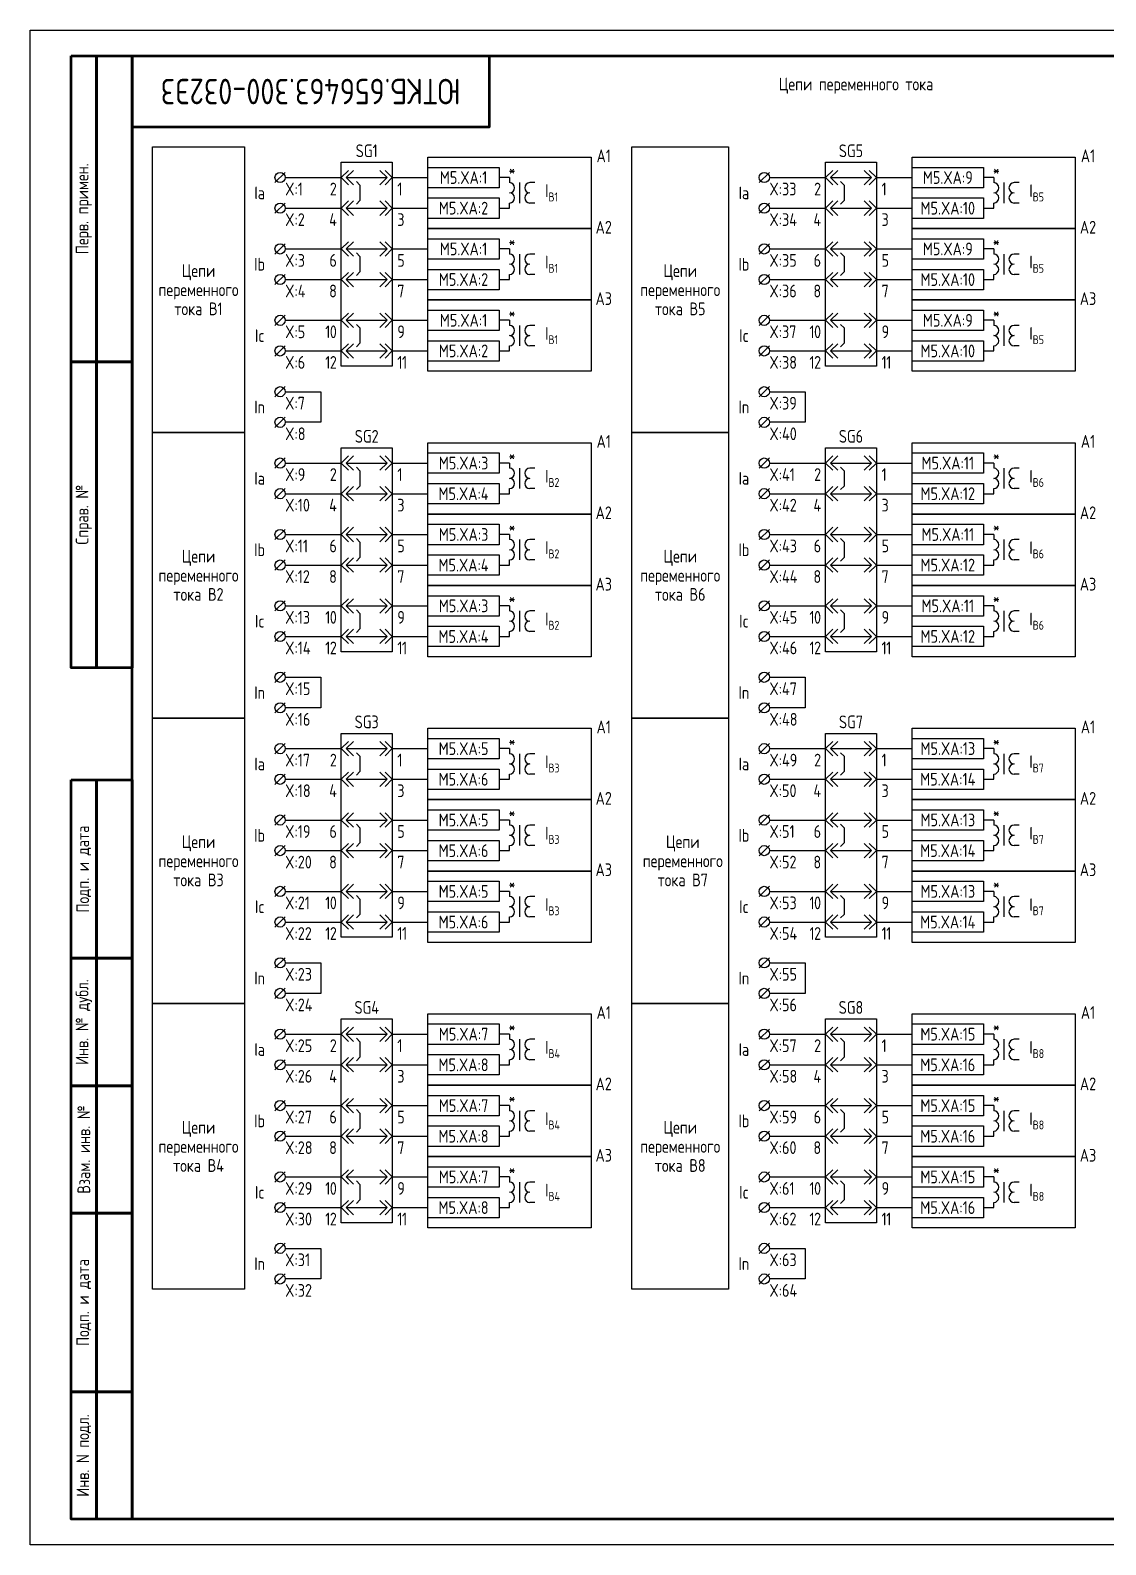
# Model space of a CAD drawing. Header units: millimetres. Extents: x -840 to 2694, y 0 to 584.
# Drawn here: x 0 to 211, y -0.1 to 296.9 of the extents above; entities that cross this region are included whole.
import ezdxf

# ---------------------------------------------------------------- set-up
doc = ezdxf.new("R2010")
doc.units = ezdxf.units.MM
doc.styles.add('Gost_type_A', font='GOST_0.TTF')

# ---------------------------------------------------------------- blocks, each defined once
blk = doc.blocks.new('Штамп угловой верхний')
at = {"lineweight": 50}
blk.add_lwpolyline([(0, 0), (70, 0), (70, -14), (0, -14)], close=True, dxfattribs=at)
blk = doc.blocks.new('Формат_А3')
blk.add_lwpolyline([(-420, 297), (0, 297), (0, 0), (-420, 0)], close=True)
at = {"lineweight": 50}
blk.add_lwpolyline([(-400, 292), (-5, 292), (-5, 5), (-400, 5)], close=True, dxfattribs=at)
blk = doc.blocks.new('Штамп левый верхний')
at = {"lineweight": 50}
for points in [[(-12, 0), (-7, 0), (-7, -60), (-12, -60)], [(-7, 0), (0, 0), (0, -60), (-7, -60)], [(-12, -60), (-7, -60), (-7, -120), (-12, -120)], [(-7, -60), (0, -60), (0, -120), (-7, -120)]]:
    blk.add_lwpolyline(points, close=True, dxfattribs=at)
at = {"char_height": 2.5, "width": 60, "attachment_point": 5, "rotation": 90, "style": 'Gost_type_A'}
for s, insert in [('Перв. примен.', (-9.5, -30)), ('Справ. №', (-9.5, -90))]:
    blk.add_mtext(s, dxfattribs=dict(at, insert=insert))
blk = doc.blocks.new('Штамп левый нижний')
at = {"lineweight": 50}
for points in [[(-12, 145), (-7, 145), (-7, 110), (-12, 110)], [(-7, 145), (0, 145), (0, 110), (-7, 110)], [(-12, 110), (-7, 110), (-7, 85), (-12, 85)], [(-7, 110), (0, 110), (0, 85), (-7, 85)], [(-12, 85), (-7, 85), (-7, 60), (-12, 60)], [(-7, 85), (0, 85), (0, 60), (-7, 60)], [(-12, 60), (-7, 60), (-7, 25), (-12, 25)], [(-7, 60), (0, 60), (0, 25), (-7, 25)], [(-12, 25), (-7, 25), (-7, 0), (-12, 0)], [(-7, 25), (0, 25), (0, 0), (-7, 0)]]:
    blk.add_lwpolyline(points, close=True, dxfattribs=at)
at = {"char_height": 2.5, "attachment_point": 5, "rotation": 90, "style": 'Gost_type_A'}
for s, insert, width in [('Подп. и дата', (-9.5, 127.5), 35), ('Инв. № дубл.', (-9.5, 97.5), 25), ('Взам. инв. №', (-9.5, 72.5), 25), ('Подп. и дата', (-9.5, 42.5), 35), ('Инв. N подл.', (-9.5, 12.5), 25)]:
    blk.add_mtext(s, dxfattribs=dict(at, insert=insert, width=width))
blk = doc.blocks.new('БИ_разъем')
for p, q in [((0, 0), (1.41, 1.41)), ((0, 0), (1.41, 1.41)), ((0, 0), (1.41, -1.41)), ((0, 0), (1.41, -1.41)), ((1, 0), (2.41, 1.41)), ((1, 0), (2.41, -1.41)), ((1, 0), (9, 0)), ((9, 0), (7.59, 1.41)), ((9, 0), (7.59, -1.41)), ((10, 0), (8.59, 1.41)), ((10, 0), (8.59, 1.41)), ((10, 0), (8.59, -1.41)), ((10, 0), (8.59, -1.41))]:
    blk.add_line(p, q)
blk = doc.blocks.new('БИ_перемычка')
for p, q in [((2.97, -0.79), (3.67, -1.5)), ((3.67, -1.5), (3.67, -4.5)), ((2.97, -5.21), (3.67, -4.5))]:
    blk.add_line(p, q)

msp = doc.modelspace()

# ---------------------------------------------------------------- linework, layer by layer
for p, q in [((50, 269), (48, 267)), ((50, 268), (61, 268)), ((71, 268), (78, 268)), ((94, 268), (92, 268)), ((145, 269), (143, 267)), ((145, 268), (156, 268)), ((166, 268), (173, 268)), ((189, 268), (187, 268)), ((50, 263), (48, 261)), ((50.01, 262), (60.83, 262)), ((71.17, 262), (78, 262)), ((92, 262), (94, 262)), ((145, 263), (143, 261)), ((145, 262), (155.83, 262)), ((166.17, 262), (173, 262)), ((187, 262), (189, 262)), ((50, 255), (48, 253)), ((50.01, 254), (60.83, 254)), ((71.17, 254), (78, 254)), ((94, 254), (92, 254)), ((145, 255), (143, 253)), ((145, 254), (155.83, 254)), ((166.17, 254), (173, 254)), ((189, 254), (187, 254)), ((50, 249), (48, 247)), ((50.01, 248), (60.83, 248)), ((71.17, 248), (78, 248)), ((92, 248), (94, 248)), ((145, 249), (143, 247)), ((145, 248), (155.83, 248)), ((166.17, 248), (173, 248)), ((187, 248), (189, 248)), ((50, 241), (48, 239)), ((145, 241), (143, 239)), ((50.01, 240), (60.83, 240)), ((71.17, 240), (78, 240)), ((94, 240), (92, 240)), ((145, 240), (155.83, 240)), ((166.17, 240), (173, 240)), ((189, 240), (187, 240)), ((50, 235), (48, 233)), ((145, 235), (143, 233)), ((50.01, 234), (60.83, 234)), ((71.17, 234), (78, 234)), ((92, 234), (94, 234)), ((145, 234), (155.83, 234)), ((166.17, 234), (173, 234)), ((187, 234), (189, 234)), ((50, 227), (48, 225)), ((50.01, 226), (57, 226)), ((57, 226), (57, 220)), ((145, 227), (143, 225)), ((145, 226), (152, 226)), ((152, 226), (152, 220)), ((50, 221), (48, 219)), ((57, 220), (50.01, 220)), ((145, 221), (143, 219)), ((152, 220), (145, 220)), ((50, 213), (48, 211)), ((50, 212), (61, 212)), ((71, 212), (78, 212)), ((94, 212), (92, 212)), ((145, 213), (143, 211)), ((145, 212), (156, 212)), ((166, 212), (173, 212)), ((189, 212), (187, 212)), ((50, 207), (48, 205)), ((50.01, 206), (60.83, 206)), ((71.17, 206), (78, 206)), ((92, 206), (94, 206)), ((145, 207), (143, 205)), ((145, 206), (155.83, 206)), ((166.17, 206), (173, 206)), ((187, 206), (189, 206)), ((50, 199), (48, 197)), ((145, 199), (143, 197)), ((50.01, 198), (60.83, 198)), ((71.17, 198), (78, 198)), ((94, 198), (92, 198)), ((145, 198), (155.83, 198)), ((166.17, 198), (173, 198)), ((189, 198), (187, 198)), ((50, 193), (48, 191)), ((50.01, 192), (60.83, 192)), ((71.17, 192), (78, 192)), ((92, 192), (94, 192)), ((145, 193), (143, 191)), ((145, 192), (155.83, 192)), ((166.17, 192), (173, 192)), ((187, 192), (189, 192)), ((50, 185), (48, 183)), ((145, 185), (143, 183)), ((50.01, 184), (60.83, 184)), ((71.17, 184), (78, 184)), ((94, 184), (92, 184)), ((145, 184), (155.83, 184)), ((166.17, 184), (173, 184)), ((189, 184), (187, 184)), ((50, 179), (48, 177)), ((145, 179), (143, 177)), ((50.01, 178), (60.83, 178)), ((71.17, 178), (78, 178)), ((92, 178), (94, 178)), ((145, 178), (155.83, 178)), ((166.17, 178), (173, 178)), ((187, 178), (189, 178)), ((50, 171), (48, 169)), ((50.01, 170), (57, 170)), ((57, 170), (57, 164)), ((145, 171), (143, 169)), ((145, 170), (152, 170)), ((152, 170), (152, 164)), ((50, 165), (48, 163)), ((57, 164), (50.01, 164)), ((145, 165), (143, 163)), ((152, 164), (145, 164)), ((50, 157), (48, 155)), ((50, 156), (61, 156)), ((71, 156), (78, 156)), ((94, 156), (92, 156)), ((145, 157), (143, 155)), ((145, 156), (156, 156)), ((166, 156), (173, 156)), ((189, 156), (187, 156)), ((50, 151), (48, 149)), ((50.01, 150), (60.83, 150)), ((71.17, 150), (78, 150)), ((92, 150), (94, 150)), ((145, 151), (143, 149)), ((145, 150), (155.83, 150)), ((166.17, 150), (173, 150)), ((187, 150), (189, 150)), ((50, 143), (48, 141)), ((145, 143), (143, 141)), ((50.01, 142), (60.83, 142)), ((71.17, 142), (78, 142)), ((94, 142), (92, 142)), ((145, 142), (155.83, 142)), ((166.17, 142), (173, 142)), ((189, 142), (187, 142)), ((50, 137), (48, 135)), ((145, 137), (143, 135)), ((50.01, 136), (60.83, 136)), ((71.17, 136), (78, 136)), ((92, 136), (94, 136)), ((145, 136), (155.83, 136)), ((166.17, 136), (173, 136)), ((187, 136), (189, 136)), ((50, 129), (48, 127)), ((50.01, 128), (60.83, 128)), ((71.17, 128), (78, 128)), ((94, 128), (92, 128)), ((145, 129), (143, 127)), ((145, 128), (155.83, 128)), ((166.17, 128), (173, 128)), ((189, 128), (187, 128)), ((50, 123), (48, 121)), ((50.01, 122), (60.83, 122)), ((71.17, 122), (78, 122)), ((92, 122), (94, 122)), ((145, 123), (143, 121)), ((145, 122), (155.83, 122)), ((166.17, 122), (173, 122)), ((187, 122), (189, 122)), ((50, 115), (48, 113)), ((50.01, 114), (57, 114)), ((57, 114), (57, 108)), ((145, 115), (143, 113)), ((145, 114), (152, 114)), ((152, 114), (152, 108)), ((50, 109), (48, 107)), ((57, 108), (50.01, 108)), ((145, 109), (143, 107)), ((152, 108), (145, 108)), ((50, 101), (48, 99)), ((145, 101), (143, 99)), ((50, 100), (61, 100)), ((71, 100), (78, 100)), ((94, 100), (92, 100)), ((145, 100), (156, 100)), ((166, 100), (173, 100)), ((189, 100), (187, 100)), ((50, 95), (48, 93)), ((50.01, 94), (60.83, 94)), ((71.17, 94), (78, 94)), ((92, 94), (94, 94)), ((145, 95), (143, 93)), ((145, 94), (155.83, 94)), ((166.17, 94), (173, 94)), ((187, 94), (189, 94)), ((50, 87), (48, 85)), ((145, 87), (143, 85)), ((50.01, 86), (60.83, 86)), ((71.17, 86), (78, 86)), ((94, 86), (92, 86)), ((145, 86), (155.83, 86)), ((166.17, 86), (173, 86)), ((189, 86), (187, 86)), ((50, 81), (48, 79)), ((145, 81), (143, 79)), ((50.01, 80), (60.83, 80)), ((71.17, 80), (78, 80)), ((92, 80), (94, 80)), ((145, 80), (155.83, 80)), ((166.17, 80), (173, 80)), ((187, 80), (189, 80)), ((50, 73), (48, 71)), ((50.01, 72), (60.83, 72)), ((71.17, 72), (78, 72)), ((94, 72), (92, 72)), ((145, 73), (143, 71)), ((145, 72), (155.83, 72)), ((166.17, 72), (173, 72)), ((189, 72), (187, 72)), ((50, 67), (48, 65)), ((50.01, 66), (60.83, 66)), ((71.17, 66), (78, 66)), ((92, 66), (94, 66)), ((145, 67), (143, 65)), ((145, 66), (155.83, 66)), ((166.17, 66), (173, 66)), ((187, 66), (189, 66)), ((50, 59), (48, 57)), ((50.01, 58), (57, 58)), ((57, 58), (57, 52)), ((145, 59), (143, 57)), ((145, 58), (152, 58)), ((152, 58), (152, 52)), ((50, 53), (48, 51)), ((57, 52), (50.01, 52)), ((145, 53), (143, 51)), ((152, 52), (145, 52))]:
    msp.add_line(p, q)
at = {"ltscale": 4}
for p, q in [((94, 268), (94, 267)), ((94, 267.5), (94, 267)), ((189, 268), (189, 267)), ((189, 267.5), (189, 267)), ((96, 267), (96, 263)), ((96, 267), (96, 263)), ((99, 267), (98, 267)), ((99, 267), (98, 267)), ((191, 267), (191, 263)), ((191, 267), (191, 263)), ((194, 267), (193, 267)), ((194, 267), (193, 267)), ((94, 262), (94, 263)), ((99, 263), (98, 263)), ((99, 263), (98, 263)), ((189, 262), (189, 263)), ((194, 263), (193, 263)), ((194, 263), (193, 263)), ((94, 254), (94, 253)), ((94, 253.5), (94, 253)), ((96, 253), (96, 249)), ((96, 253), (96, 249)), ((99, 253), (98, 253)), ((99, 253), (98, 253)), ((189, 254), (189, 253)), ((189, 253.5), (189, 253)), ((191, 253), (191, 249)), ((191, 253), (191, 249)), ((194, 253), (193, 253)), ((194, 253), (193, 253)), ((94, 248), (94, 249)), ((99, 249), (98, 249)), ((99, 249), (98, 249)), ((189, 248), (189, 249)), ((194, 249), (193, 249)), ((194, 249), (193, 249)), ((94, 240), (94, 239)), ((94, 239.5), (94, 239)), ((96, 239), (96, 235)), ((96, 239), (96, 235)), ((99, 239), (98, 239)), ((99, 239), (98, 239)), ((189, 240), (189, 239)), ((189, 239.5), (189, 239)), ((191, 239), (191, 235)), ((191, 239), (191, 235)), ((194, 239), (193, 239)), ((194, 239), (193, 239)), ((94, 234), (94, 235)), ((99, 235), (98, 235)), ((99, 235), (98, 235)), ((189, 234), (189, 235)), ((194, 235), (193, 235)), ((194, 235), (193, 235)), ((94, 212), (94, 211)), ((94, 211.5), (94, 211)), ((96, 211), (96, 207)), ((96, 211), (96, 207)), ((99, 211), (98, 211)), ((99, 211), (98, 211)), ((189, 212), (189, 211)), ((189, 211.5), (189, 211)), ((191, 211), (191, 207)), ((191, 211), (191, 207)), ((194, 211), (193, 211)), ((194, 211), (193, 211)), ((94, 206), (94, 207)), ((99, 207), (98, 207)), ((99, 207), (98, 207)), ((189, 206), (189, 207)), ((194, 207), (193, 207)), ((194, 207), (193, 207)), ((94, 198), (94, 197)), ((94, 197.5), (94, 197)), ((96, 197), (96, 193)), ((96, 197), (96, 193)), ((99, 197), (98, 197)), ((99, 197), (98, 197)), ((189, 198), (189, 197)), ((189, 197.5), (189, 197)), ((191, 197), (191, 193)), ((191, 197), (191, 193)), ((194, 197), (193, 197)), ((194, 197), (193, 197)), ((94, 192), (94, 193)), ((99, 193), (98, 193)), ((99, 193), (98, 193)), ((189, 192), (189, 193)), ((194, 193), (193, 193)), ((194, 193), (193, 193)), ((94, 184), (94, 183)), ((94, 183.5), (94, 183)), ((96, 183), (96, 179)), ((96, 183), (96, 179)), ((99, 183), (98, 183)), ((99, 183), (98, 183)), ((189, 184), (189, 183)), ((189, 183.5), (189, 183)), ((191, 183), (191, 179)), ((191, 183), (191, 179)), ((194, 183), (193, 183)), ((194, 183), (193, 183)), ((94, 178), (94, 179)), ((99, 179), (98, 179)), ((99, 179), (98, 179)), ((189, 178), (189, 179)), ((194, 179), (193, 179)), ((194, 179), (193, 179)), ((94, 156), (94, 155)), ((94, 155.5), (94, 155)), ((96, 155), (96, 151)), ((96, 155), (96, 151)), ((99, 155), (98, 155)), ((99, 155), (98, 155)), ((189, 156), (189, 155)), ((189, 155.5), (189, 155)), ((191, 155), (191, 151)), ((191, 155), (191, 151)), ((194, 155), (193, 155)), ((194, 155), (193, 155)), ((94, 150), (94, 151)), ((99, 151), (98, 151)), ((99, 151), (98, 151)), ((189, 150), (189, 151)), ((194, 151), (193, 151)), ((194, 151), (193, 151)), ((94, 142), (94, 141)), ((94, 141.5), (94, 141)), ((96, 141), (96, 137)), ((96, 141), (96, 137)), ((99, 141), (98, 141)), ((99, 141), (98, 141)), ((189, 142), (189, 141)), ((189, 141.5), (189, 141)), ((191, 141), (191, 137)), ((191, 141), (191, 137)), ((194, 141), (193, 141)), ((194, 141), (193, 141)), ((94, 136), (94, 137)), ((99, 137), (98, 137)), ((99, 137), (98, 137)), ((189, 136), (189, 137)), ((194, 137), (193, 137)), ((194, 137), (193, 137)), ((94, 128), (94, 127)), ((189, 128), (189, 127)), ((94, 127.5), (94, 127)), ((96, 127), (96, 123)), ((96, 127), (96, 123)), ((99, 127), (98, 127)), ((99, 127), (98, 127)), ((189, 127.5), (189, 127)), ((191, 127), (191, 123)), ((191, 127), (191, 123)), ((194, 127), (193, 127)), ((194, 127), (193, 127)), ((94, 122), (94, 123)), ((99, 123), (98, 123)), ((99, 123), (98, 123)), ((189, 122), (189, 123)), ((194, 123), (193, 123)), ((194, 123), (193, 123)), ((94, 100), (94, 99)), ((94, 99.5), (94, 99)), ((96, 99), (96, 95)), ((96, 99), (96, 95)), ((99, 99), (98, 99)), ((99, 99), (98, 99)), ((189, 100), (189, 99)), ((189, 99.5), (189, 99)), ((191, 99), (191, 95)), ((191, 99), (191, 95)), ((194, 99), (193, 99)), ((194, 99), (193, 99)), ((94, 94), (94, 95)), ((99, 95), (98, 95)), ((99, 95), (98, 95)), ((189, 94), (189, 95)), ((194, 95), (193, 95)), ((194, 95), (193, 95)), ((94, 86), (94, 85)), ((94, 85.5), (94, 85)), ((96, 85), (96, 81)), ((96, 85), (96, 81)), ((99, 85), (98, 85)), ((99, 85), (98, 85)), ((189, 86), (189, 85)), ((189, 85.5), (189, 85)), ((191, 85), (191, 81)), ((191, 85), (191, 81)), ((194, 85), (193, 85)), ((194, 85), (193, 85)), ((94, 80), (94, 81)), ((99, 81), (98, 81)), ((99, 81), (98, 81)), ((189, 80), (189, 81)), ((194, 81), (193, 81)), ((194, 81), (193, 81)), ((94, 72), (94, 71)), ((94, 71.5), (94, 71)), ((189, 72), (189, 71)), ((189, 71.5), (189, 71)), ((96, 71), (96, 67)), ((96, 71), (96, 67)), ((99, 71), (98, 71)), ((99, 71), (98, 71)), ((191, 71), (191, 67)), ((191, 71), (191, 67)), ((194, 71), (193, 71)), ((194, 71), (193, 71)), ((94, 66), (94, 67)), ((99, 67), (98, 67)), ((99, 67), (98, 67)), ((189, 66), (189, 67)), ((194, 67), (193, 67)), ((194, 67), (193, 67))]:
    msp.add_line(p, q, dxfattribs=at)
for points in [[(42, 218), (24, 218), (24, 274), (42, 274)], [(137, 218), (118, 218), (118, 274), (137, 274)], [(61, 271), (71, 271), (71, 231), (61, 231)], [(78, 272), (110, 272), (110, 258), (78, 258)], [(156, 271), (166, 271), (166, 231), (156, 231)], [(173, 272), (205, 272), (205, 258), (173, 258)], [(78, 270), (92, 270), (92, 266), (78, 266)], [(173, 270), (187, 270), (187, 266), (173, 266)], [(78, 264), (92, 264), (92, 260), (78, 260)], [(173, 264), (187, 264), (187, 260), (173, 260)], [(78, 258), (110, 258), (110, 244), (78, 244)], [(78, 256), (92, 256), (92, 252), (78, 252)], [(173, 258), (205, 258), (205, 244), (173, 244)], [(173, 256), (187, 256), (187, 252), (173, 252)], [(78, 250), (92, 250), (92, 246), (78, 246)], [(173, 250), (187, 250), (187, 246), (173, 246)], [(78, 244), (110, 244), (110, 230), (78, 230)], [(173, 244), (205, 244), (205, 230), (173, 230)], [(78, 242), (92, 242), (92, 238), (78, 238)], [(173, 242), (187, 242), (187, 238), (173, 238)], [(78, 236), (92, 236), (92, 232), (78, 232)], [(173, 236), (187, 236), (187, 232), (173, 232)], [(42, 162), (24, 162), (24, 218), (42, 218)], [(137, 162), (118, 162), (118, 218), (137, 218)], [(61, 215), (71, 215), (71, 175), (61, 175)], [(78, 216), (110, 216), (110, 202), (78, 202)], [(78, 214), (92, 214), (92, 210), (78, 210)], [(156, 215), (166, 215), (166, 175), (156, 175)], [(173, 216), (205, 216), (205, 202), (173, 202)], [(173, 214), (187, 214), (187, 210), (173, 210)], [(78, 208), (92, 208), (92, 204), (78, 204)], [(173, 208), (187, 208), (187, 204), (173, 204)], [(78, 202), (110, 202), (110, 188), (78, 188)], [(173, 202), (205, 202), (205, 188), (173, 188)], [(78, 200), (92, 200), (92, 196), (78, 196)], [(173, 200), (187, 200), (187, 196), (173, 196)], [(78, 194), (92, 194), (92, 190), (78, 190)], [(173, 194), (187, 194), (187, 190), (173, 190)], [(78, 188), (110, 188), (110, 174), (78, 174)], [(173, 188), (205, 188), (205, 174), (173, 174)], [(78, 186), (92, 186), (92, 182), (78, 182)], [(173, 186), (187, 186), (187, 182), (173, 182)], [(78, 180), (92, 180), (92, 176), (78, 176)], [(173, 180), (187, 180), (187, 176), (173, 176)], [(42, 106), (24, 106), (24, 162), (42, 162)], [(137, 106), (118, 106), (118, 162), (137, 162)], [(61, 159), (71, 159), (71, 119), (61, 119)], [(78, 160), (110, 160), (110, 146), (78, 146)], [(78, 158), (92, 158), (92, 154), (78, 154)], [(156, 159), (166, 159), (166, 119), (156, 119)], [(173, 160), (205, 160), (205, 146), (173, 146)], [(173, 158), (187, 158), (187, 154), (173, 154)], [(78, 152), (92, 152), (92, 148), (78, 148)], [(173, 152), (187, 152), (187, 148), (173, 148)], [(78, 146), (110, 146), (110, 132), (78, 132)], [(173, 146), (205, 146), (205, 132), (173, 132)], [(78, 144), (92, 144), (92, 140), (78, 140)], [(173, 144), (187, 144), (187, 140), (173, 140)], [(78, 138), (92, 138), (92, 134), (78, 134)], [(173, 138), (187, 138), (187, 134), (173, 134)], [(78, 132), (110, 132), (110, 118), (78, 118)], [(173, 132), (205, 132), (205, 118), (173, 118)], [(78, 130), (92, 130), (92, 126), (78, 126)], [(173, 130), (187, 130), (187, 126), (173, 126)], [(78, 124), (92, 124), (92, 120), (78, 120)], [(173, 124), (187, 124), (187, 120), (173, 120)], [(42, 50), (24, 50), (24, 106), (42, 106)], [(78, 104), (110, 104), (110, 90), (78, 90)], [(137, 50), (118, 50), (118, 106), (137, 106)], [(173, 104), (205, 104), (205, 90), (173, 90)], [(61, 103), (71, 103), (71, 63), (61, 63)], [(78, 102), (92, 102), (92, 98), (78, 98)], [(156, 103), (166, 103), (166, 63), (156, 63)], [(173, 102), (187, 102), (187, 98), (173, 98)], [(78, 96), (92, 96), (92, 92), (78, 92)], [(173, 96), (187, 96), (187, 92), (173, 92)], [(78, 90), (110, 90), (110, 76), (78, 76)], [(173, 90), (205, 90), (205, 76), (173, 76)], [(78, 88), (92, 88), (92, 84), (78, 84)], [(173, 88), (187, 88), (187, 84), (173, 84)], [(78, 82), (92, 82), (92, 78), (78, 78)], [(173, 82), (187, 82), (187, 78), (173, 78)], [(78, 76), (110, 76), (110, 62), (78, 62)], [(173, 76), (205, 76), (205, 62), (173, 62)], [(78, 74), (92, 74), (92, 70), (78, 70)], [(173, 74), (187, 74), (187, 70), (173, 70)], [(78, 68), (92, 68), (92, 64), (78, 64)], [(173, 68), (187, 68), (187, 64), (173, 64)]]:
    msp.add_lwpolyline(points, close=True)
for centre in [(49, 268), (144, 268), (49, 262), (144, 262), (49, 254), (144, 254), (49, 248), (144, 248), (49, 240), (144, 240), (49, 234), (144, 234), (49, 226), (144, 226), (49, 220), (144, 220), (49, 212), (144, 212), (49, 206), (144, 206), (49, 198), (144, 198), (49, 192), (144, 192), (49, 184), (144, 184), (49, 178), (144, 178), (49, 170), (144, 170), (49, 164), (144, 164), (49, 156), (144, 156), (49, 150), (144, 150), (49, 142), (144, 142), (49, 136), (144, 136), (49, 128), (144, 128), (49, 122), (144, 122), (49, 114), (144, 114), (49, 108), (144, 108), (49, 100), (144, 100), (49, 94), (144, 94), (49, 86), (144, 86), (49, 80), (144, 80), (49, 72), (144, 72), (49, 66), (144, 66), (49, 58), (144, 58), (49, 52), (144, 52)]:
    msp.add_circle(centre, 1)
for centre, start, end in [((94, 266), 270, 90), ((94, 266), 270, 90), ((94, 264), 270, 90), ((94, 264), 270, 90), ((98, 266), 90, 270), ((98, 266), 90, 270), ((98, 264), 90, 270), ((98, 264), 90, 270), ((189, 266), 270, 90), ((189, 266), 270, 90), ((189, 264), 270, 90), ((189, 264), 270, 90), ((193, 266), 90, 270), ((193, 266), 90, 270), ((193, 264), 90, 270), ((193, 264), 90, 270), ((94, 252), 270, 90), ((94, 252), 270, 90), ((98, 252), 90, 270), ((98, 252), 90, 270), ((189, 252), 270, 90), ((189, 252), 270, 90), ((193, 252), 90, 270), ((193, 252), 90, 270), ((94, 250), 270, 90), ((94, 250), 270, 90), ((98, 250), 90, 270), ((98, 250), 90, 270), ((189, 250), 270, 90), ((189, 250), 270, 90), ((193, 250), 90, 270), ((193, 250), 90, 270), ((94, 238), 270, 90), ((94, 238), 270, 90), ((98, 238), 90, 270), ((98, 238), 90, 270), ((189, 238), 270, 90), ((189, 238), 270, 90), ((193, 238), 90, 270), ((193, 238), 90, 270), ((94, 236), 270, 90), ((94, 236), 270, 90), ((98, 236), 90, 270), ((98, 236), 90, 270), ((189, 236), 270, 90), ((189, 236), 270, 90), ((193, 236), 90, 270), ((193, 236), 90, 270), ((94, 210), 270, 90), ((94, 210), 270, 90), ((98, 210), 90, 270), ((98, 210), 90, 270), ((189, 210), 270, 90), ((189, 210), 270, 90), ((193, 210), 90, 270), ((193, 210), 90, 270), ((94, 208), 270, 90), ((94, 208), 270, 90), ((98, 208), 90, 270), ((98, 208), 90, 270), ((189, 208), 270, 90), ((189, 208), 270, 90), ((193, 208), 90, 270), ((193, 208), 90, 270), ((94, 196), 270, 90), ((94, 196), 270, 90), ((98, 196), 90, 270), ((98, 196), 90, 270), ((189, 196), 270, 90), ((189, 196), 270, 90), ((193, 196), 90, 270), ((193, 196), 90, 270), ((94, 194), 270, 90), ((94, 194), 270, 90), ((98, 194), 90, 270), ((98, 194), 90, 270), ((189, 194), 270, 90), ((189, 194), 270, 90), ((193, 194), 90, 270), ((193, 194), 90, 270), ((94, 182), 270, 90), ((94, 182), 270, 90), ((98, 182), 90, 270), ((98, 182), 90, 270), ((189, 182), 270, 90), ((189, 182), 270, 90), ((193, 182), 90, 270), ((193, 182), 90, 270), ((94, 180), 270, 90), ((94, 180), 270, 90), ((98, 180), 90, 270), ((98, 180), 90, 270), ((189, 180), 270, 90), ((189, 180), 270, 90), ((193, 180), 90, 270), ((193, 180), 90, 270), ((94, 154), 270, 90), ((94, 154), 270, 90), ((98, 154), 90, 270), ((98, 154), 90, 270), ((189, 154), 270, 90), ((189, 154), 270, 90), ((193, 154), 90, 270), ((193, 154), 90, 270), ((94, 152), 270, 90), ((94, 152), 270, 90), ((98, 152), 90, 270), ((98, 152), 90, 270), ((189, 152), 270, 90), ((189, 152), 270, 90), ((193, 152), 90, 270), ((193, 152), 90, 270), ((94, 140), 270, 90), ((94, 140), 270, 90), ((98, 140), 90, 270), ((98, 140), 90, 270), ((189, 140), 270, 90), ((189, 140), 270, 90), ((193, 140), 90, 270), ((193, 140), 90, 270), ((94, 138), 270, 90), ((94, 138), 270, 90), ((98, 138), 90, 270), ((98, 138), 90, 270), ((189, 138), 270, 90), ((189, 138), 270, 90), ((193, 138), 90, 270), ((193, 138), 90, 270), ((94, 126), 270, 90), ((94, 126), 270, 90), ((94, 124), 270, 90), ((94, 124), 270, 90), ((98, 126), 90, 270), ((98, 126), 90, 270), ((98, 124), 90, 270), ((98, 124), 90, 270), ((189, 126), 270, 90), ((189, 126), 270, 90), ((189, 124), 270, 90), ((189, 124), 270, 90), ((193, 126), 90, 270), ((193, 126), 90, 270), ((193, 124), 90, 270), ((193, 124), 90, 270), ((94, 98), 270, 90), ((94, 98), 270, 90), ((98, 98), 90, 270), ((98, 98), 90, 270), ((189, 98), 270, 90), ((189, 98), 270, 90), ((193, 98), 90, 270), ((193, 98), 90, 270), ((94, 96), 270, 90), ((94, 96), 270, 90), ((98, 96), 90, 270), ((98, 96), 90, 270), ((189, 96), 270, 90), ((189, 96), 270, 90), ((193, 96), 90, 270), ((193, 96), 90, 270), ((94, 84), 270, 90), ((94, 84), 270, 90), ((98, 84), 90, 270), ((98, 84), 90, 270), ((189, 84), 270, 90), ((189, 84), 270, 90), ((193, 84), 90, 270), ((193, 84), 90, 270), ((94, 82), 270, 90), ((94, 82), 270, 90), ((98, 82), 90, 270), ((98, 82), 90, 270), ((189, 82), 270, 90), ((189, 82), 270, 90), ((193, 82), 90, 270), ((193, 82), 90, 270), ((94, 70), 270, 90), ((94, 70), 270, 90), ((94, 68), 270, 90), ((94, 68), 270, 90), ((98, 70), 90, 270), ((98, 70), 90, 270), ((98, 68), 90, 270), ((98, 68), 90, 270), ((189, 70), 270, 90), ((189, 70), 270, 90), ((189, 68), 270, 90), ((189, 68), 270, 90), ((193, 70), 90, 270), ((193, 70), 90, 270), ((193, 68), 90, 270), ((193, 68), 90, 270)]:
    msp.add_arc(centre, 1, start, end, dxfattribs=at)

# ---------------------------------------------------------------- block references
at = {"color": 1}
for name, p in [('Формат_А3', (420, -0.12)), ('Штамп левый верхний', (20, 291.88)), ('Штамп левый нижний', (20, 4.88))]:
    msp.add_blockref(name, p, dxfattribs=at)
for name, p in [('Штамп угловой верхний', (20, 291.88)), ('БИ_разъем', (61, 268)), ('БИ_разъем', (156, 268)), ('БИ_перемычка', (61, 268)), ('БИ_перемычка', (156, 268)), ('БИ_разъем', (61, 262)), ('БИ_разъем', (156, 262)), ('БИ_разъем', (61, 254)), ('БИ_перемычка', (61, 254)), ('БИ_разъем', (156, 254)), ('БИ_перемычка', (156, 254)), ('БИ_разъем', (61, 248)), ('БИ_разъем', (156, 248)), ('БИ_разъем', (61, 240)), ('БИ_разъем', (156, 240)), ('БИ_перемычка', (61, 240)), ('БИ_перемычка', (156, 240)), ('БИ_разъем', (61, 234)), ('БИ_разъем', (156, 234)), ('БИ_разъем', (61, 212)), ('БИ_перемычка', (61, 212)), ('БИ_разъем', (156, 212)), ('БИ_перемычка', (156, 212)), ('БИ_разъем', (61, 206)), ('БИ_разъем', (156, 206)), ('БИ_разъем', (61, 198)), ('БИ_разъем', (156, 198)), ('БИ_перемычка', (61, 198)), ('БИ_перемычка', (156, 198)), ('БИ_разъем', (61, 192)), ('БИ_разъем', (156, 192)), ('БИ_разъем', (61, 184)), ('БИ_разъем', (156, 184)), ('БИ_перемычка', (61, 184)), ('БИ_перемычка', (156, 184)), ('БИ_разъем', (61, 178)), ('БИ_разъем', (156, 178)), ('БИ_разъем', (61, 156)), ('БИ_разъем', (156, 156)), ('БИ_перемычка', (61, 156)), ('БИ_перемычка', (156, 156)), ('БИ_разъем', (61, 150)), ('БИ_разъем', (156, 150)), ('БИ_разъем', (61, 142)), ('БИ_разъем', (156, 142)), ('БИ_перемычка', (61, 142)), ('БИ_перемычка', (156, 142)), ('БИ_разъем', (61, 136)), ('БИ_разъем', (156, 136)), ('БИ_разъем', (61, 128)), ('БИ_разъем', (156, 128)), ('БИ_перемычка', (61, 128)), ('БИ_перемычка', (156, 128)), ('БИ_разъем', (61, 122)), ('БИ_разъем', (156, 122)), ('БИ_разъем', (61, 100)), ('БИ_разъем', (156, 100)), ('БИ_перемычка', (61, 100)), ('БИ_перемычка', (156, 100)), ('БИ_разъем', (61, 94)), ('БИ_разъем', (156, 94)), ('БИ_разъем', (61, 86)), ('БИ_разъем', (156, 86)), ('БИ_перемычка', (61, 86)), ('БИ_перемычка', (156, 86)), ('БИ_разъем', (61, 80)), ('БИ_разъем', (156, 80)), ('БИ_разъем', (61, 72)), ('БИ_разъем', (156, 72)), ('БИ_перемычка', (61, 72)), ('БИ_перемычка', (156, 72)), ('БИ_разъем', (61, 66)), ('БИ_разъем', (156, 66))]:
    msp.add_blockref(name, p)

# ---------------------------------------------------------------- texts
at = {"insert": (55, 284.88), "char_height": 5, "width": 70, "attachment_point": 5, "rotation": 180, "style": 'Gost_type_A'}
msp.add_mtext('ЮТКБ.656463.300-032Э3', dxfattribs=at)
at = {"char_height": 2.5, "line_spacing_factor": 0.9, "style": 'Gost_type_A'}
for s, insert, width, attachment_point in [('Цепи переменного тока', (162, 286), 288, 5), ('SG1', (66, 272), 10, 8), ('A1', (112.5, 271), 35, 8), ('SG5', (161, 272), 10, 8), ('A1', (207.5, 271), 35, 8), ('Ia', (45, 265), 6, 5), ('X:1', (50, 267), 10, 1), ('{\\T0.9;2}', (60, 267), 5, 3), ('{\\T0.9;1}', (72, 267), 5, 1), ('Ia', (140, 265), 6, 5), ('X:33', (145, 267), 10, 1), ('{\\T0.9;2}', (155, 267), 5, 3), ('{\\T0.9;1}', (167, 267), 5, 1), ('X:2', (50, 261), 10, 1), ('{\\T0.9;4}', (60, 261), 5, 3), ('{\\T0.9;3}', (72, 261), 5, 1), ('A2', (112.5, 257), 35, 8), ('X:34', (145, 261), 10, 1), ('{\\T0.9;4}', (155, 261), 5, 3), ('{\\T0.9;3}', (167, 261), 5, 1), ('A2', (207.5, 257), 35, 8), ('X:3', (50, 253), 10, 1), ('{\\T0.9;6}', (60, 253), 5, 3), ('{\\T0.9;5}', (72, 253), 5, 1), ('X:35', (145, 253), 10, 1), ('{\\T0.9;6}', (155, 253), 5, 3), ('{\\T0.9;5}', (167, 253), 5, 1), ('Цепи переменного тока В1', (33, 246), 18, 5), ('Ib', (45, 251), 6, 5), ('Цепи переменного тока В5', (127.5, 246), 19, 5), ('Ib', (140, 251), 6, 5), ('X:4', (50, 247), 10, 1), ('{\\T0.9;8}', (60, 247), 5, 3), ('{\\T0.9;7}', (72, 247), 5, 1), ('X:36', (145, 247), 10, 1), ('{\\T0.9;8}', (155, 247), 5, 3), ('{\\T0.9;7}', (167, 247), 5, 1), ('A3', (112.5, 243), 35, 8), ('A3', (207.5, 243), 35, 8), ('Ic', (45, 237), 6, 5), ('X:5', (50, 239), 10, 1), ('{\\T0.9;10}', (60, 239), 5, 3), ('{\\T0.9;9}', (72, 239), 5, 1), ('Ic', (140, 237), 6, 5), ('X:37', (145, 239), 10, 1), ('{\\T0.9;10}', (155, 239), 5, 3), ('{\\T0.9;9}', (167, 239), 5, 1), ('X:6', (50, 233), 10, 1), ('{\\T0.9;12}', (60, 233), 5, 3), ('{\\T0.9;11}', (72, 233), 5, 1), ('X:38', (145, 233), 10, 1), ('{\\T0.9;12}', (155, 233), 5, 3), ('{\\T0.9;11}', (167, 233), 5, 1), ('In', (45, 223), 6, 5), ('X:7', (50, 225), 10, 1), ('In', (140, 223), 6, 5), ('X:39', (145, 225), 10, 1), ('X:8', (50, 219), 10, 1), ('SG2', (66, 216), 10, 8), ('A1', (112.5, 215), 35, 8), ('X:40', (145, 219), 10, 1), ('SG6', (161, 216), 10, 8), ('A1', (207.5, 215), 35, 8), ('X:9', (50, 211), 10, 1), ('{\\T0.9;2}', (60, 211), 5, 3), ('{\\T0.9;1}', (72, 211), 5, 1), ('X:41', (145, 211), 10, 1), ('{\\T0.9;2}', (155, 211), 5, 3), ('{\\T0.9;1}', (167, 211), 5, 1), ('Ia', (45, 209), 6, 5), ('Ia', (140, 209), 6, 5), ('X:10', (50, 205), 10, 1), ('{\\T0.9;4}', (60, 205), 5, 3), ('{\\T0.9;3}', (72, 205), 5, 1), ('X:42', (145, 205), 10, 1), ('{\\T0.9;4}', (155, 205), 5, 3), ('{\\T0.9;3}', (167, 205), 5, 1), ('A2', (112.5, 201), 35, 8), ('A2', (207.5, 201), 35, 8), ('Ib', (45, 195), 6, 5), ('X:11', (50, 197), 10, 1), ('{\\T0.9;6}', (60, 197), 5, 3), ('{\\T0.9;5}', (72, 197), 5, 1), ('Ib', (140, 195), 6, 5), ('X:43', (145, 197), 10, 1), ('{\\T0.9;6}', (155, 197), 5, 3), ('{\\T0.9;5}', (167, 197), 5, 1), ('Цепи переменного тока В2', (33, 190), 18, 5), ('Цепи переменного тока В6', (127.5, 190), 19, 5), ('X:12', (50, 191), 10, 1), ('{\\T0.9;8}', (60, 191), 5, 3), ('{\\T0.9;7}', (72, 191), 5, 1), ('X:44', (145, 191), 10, 1), ('{\\T0.9;8}', (155, 191), 5, 3), ('{\\T0.9;7}', (167, 191), 5, 1), ('A3', (112.5, 187), 35, 8), ('A3', (207.5, 187), 35, 8), ('Ic', (45, 181), 6, 5), ('X:13', (50, 183), 10, 1), ('{\\T0.9;10}', (60, 183), 5, 3), ('{\\T0.9;9}', (72, 183), 5, 1), ('Ic', (140, 181), 6, 5), ('X:45', (145, 183), 10, 1), ('{\\T0.9;10}', (155, 183), 5, 3), ('{\\T0.9;9}', (167, 183), 5, 1), ('X:14', (50, 177), 10, 1), ('{\\T0.9;12}', (60, 177), 5, 3), ('{\\T0.9;11}', (72, 177), 5, 1), ('X:46', (145, 177), 10, 1), ('{\\T0.9;12}', (155, 177), 5, 3), ('{\\T0.9;11}', (167, 177), 5, 1), ('In', (45, 167), 6, 5), ('X:15', (50, 169), 10, 1), ('In', (140, 167), 6, 5), ('X:47', (145, 169), 10, 1), ('X:16', (50, 163), 10, 1), ('SG3', (66, 160), 10, 8), ('A1', (112.5, 159), 35, 8), ('X:48', (145, 163), 10, 1), ('SG7', (161, 160), 10, 8), ('A1', (207.5, 159), 35, 8), ('X:17', (50, 155), 10, 1), ('{\\T0.9;2}', (60, 155), 5, 3), ('{\\T0.9;1}', (72, 155), 5, 1), ('X:49', (145, 155), 10, 1), ('{\\T0.9;2}', (155, 155), 5, 3), ('{\\T0.9;1}', (167, 155), 5, 1), ('Ia', (45, 153), 6, 5), ('Ia', (140, 153), 6, 5), ('X:18', (50, 149), 10, 1), ('{\\T0.9;4}', (60, 149), 5, 3), ('{\\T0.9;3}', (72, 149), 5, 1), ('X:50', (145, 149), 10, 1), ('{\\T0.9;4}', (155, 149), 5, 3), ('{\\T0.9;3}', (167, 149), 5, 1), ('A2', (112.5, 145), 35, 8), ('A2', (207.5, 145), 35, 8), ('Ib', (45, 139), 6, 5), ('X:19', (50, 141), 10, 1), ('{\\T0.9;6}', (60, 141), 5, 3), ('{\\T0.9;5}', (72, 141), 5, 1), ('Ib', (140, 139), 6, 5), ('X:51', (145, 141), 10, 1), ('{\\T0.9;6}', (155, 141), 5, 3), ('{\\T0.9;5}', (167, 141), 5, 1), ('Цепи переменного тока В3', (33, 134), 18, 5), ('Цепи переменного тока В7', (128, 134), 18, 5), ('X:20', (50, 135), 10, 1), ('{\\T0.9;8}', (60, 135), 5, 3), ('{\\T0.9;7}', (72, 135), 5, 1), ('X:52', (145, 135), 10, 1), ('{\\T0.9;8}', (155, 135), 5, 3), ('{\\T0.9;7}', (167, 135), 5, 1), ('A3', (112.5, 131), 35, 8), ('A3', (207.5, 131), 35, 8), ('Ic', (45, 125), 6, 5), ('X:21', (50, 127), 10, 1), ('{\\T0.9;10}', (60, 127), 5, 3), ('{\\T0.9;9}', (72, 127), 5, 1), ('Ic', (140, 125), 6, 5), ('X:53', (145, 127), 10, 1), ('{\\T0.9;10}', (155, 127), 5, 3), ('{\\T0.9;9}', (167, 127), 5, 1), ('X:22', (50, 121), 10, 1), ('{\\T0.9;12}', (60, 121), 5, 3), ('{\\T0.9;11}', (72, 121), 5, 1), ('X:54', (145, 121), 10, 1), ('{\\T0.9;12}', (155, 121), 5, 3), ('{\\T0.9;11}', (167, 121), 5, 1), ('X:23', (50, 113), 10, 1), ('X:55', (145, 113), 10, 1), ('In', (45, 111), 6, 5), ('In', (140, 111), 6, 5), ('X:24', (50, 107), 10, 1), ('X:56', (145, 107), 10, 1), ('SG4', (66, 104), 10, 8), ('A1', (112.5, 103), 35, 8), ('SG8', (161, 104), 10, 8), ('A1', (207.5, 103), 35, 8), ('Ia', (45, 97), 6, 5), ('X:25', (50, 99), 10, 1), ('{\\T0.9;2}', (60, 99), 5, 3), ('{\\T0.9;1}', (72, 99), 5, 1), ('Ia', (140, 97), 6, 5), ('X:57', (145, 99), 10, 1), ('{\\T0.9;2}', (155, 99), 5, 3), ('{\\T0.9;1}', (167, 99), 5, 1), ('X:26', (50, 93), 10, 1), ('{\\T0.9;4}', (60, 93), 5, 3), ('{\\T0.9;3}', (72, 93), 5, 1), ('X:58', (145, 93), 10, 1), ('{\\T0.9;4}', (155, 93), 5, 3), ('{\\T0.9;3}', (167, 93), 5, 1), ('A2', (112.5, 89), 35, 8), ('A2', (207.5, 89), 35, 8), ('Ib', (45, 83), 6, 5), ('X:27', (50, 85), 10, 1), ('{\\T0.9;6}', (60, 85), 5, 3), ('{\\T0.9;5}', (72, 85), 5, 1), ('Ib', (140, 83), 6, 5), ('X:59', (145, 85), 10, 1), ('{\\T0.9;6}', (155, 85), 5, 3), ('{\\T0.9;5}', (167, 85), 5, 1), ('Цепи переменного тока В4', (33, 78), 18, 5), ('Цепи переменного тока В8', (127.5, 78), 19, 5), ('X:28', (50, 79), 10, 1), ('{\\T0.9;8}', (60, 79), 5, 3), ('{\\T0.9;7}', (72, 79), 5, 1), ('A3', (112.5, 75), 35, 8), ('X:60', (145, 79), 10, 1), ('{\\T0.9;8}', (155, 79), 5, 3), ('{\\T0.9;7}', (167, 79), 5, 1), ('A3', (207.5, 75), 35, 8), ('Ic', (45, 69), 6, 5), ('X:29', (50, 71), 10, 1), ('{\\T0.9;10}', (60, 71), 5, 3), ('{\\T0.9;9}', (72, 71), 5, 1), ('Ic', (140, 69), 6, 5), ('X:61', (145, 71), 10, 1), ('{\\T0.9;10}', (155, 71), 5, 3), ('{\\T0.9;9}', (167, 71), 5, 1), ('X:30', (50, 65), 10, 1), ('{\\T0.9;12}', (60, 65), 5, 3), ('{\\T0.9;11}', (72, 65), 5, 1), ('X:62', (145, 65), 10, 1), ('{\\T0.9;12}', (155, 65), 5, 3), ('{\\T0.9;11}', (167, 65), 5, 1), ('X:31', (50, 57), 10, 1), ('X:63', (145, 57), 10, 1), ('In', (45, 55), 6, 5), ('In', (140, 55), 6, 5), ('X:32', (50, 51), 10, 1), ('X:64', (145, 51), 10, 1)]:
    msp.add_mtext(s, dxfattribs=dict(at, insert=insert, width=width, attachment_point=attachment_point))
at = {"char_height": 2.5, "style": 'Gost_type_A'}
for s, insert, width, attachment_point in [('M5.XA:1', (85, 268), 14, 5), ('*', (94.5, 269.5), 3, 5), ('M5.XA:9', (180, 268), 14, 5), ('*', (189.5, 269.5), 3, 5), ('\\A1;I{\\H0.7x;\\S^ В1;}', (101, 265), 8, 4), ('\\A1;I{\\H0.7x;\\S^ В5;}', (196, 265), 8, 4), ('M5.XA:2', (84.99, 262), 14.018, 5), ('M5.XA:10', (179.99, 261.99), 14.018, 5), ('*', (94.5, 255.5), 3, 5), ('*', (189.5, 255.5), 3, 5), ('M5.XA:1', (85, 254), 14, 5), ('\\A1;I{\\H0.7x;\\S^ В1;}', (101, 251), 8, 4), ('M5.XA:9', (180, 254), 14, 5), ('\\A1;I{\\H0.7x;\\S^ В5;}', (196, 251), 8, 4), ('M5.XA:2', (84.99, 248), 14.018, 5), ('M5.XA:10', (179.99, 247.99), 14.018, 5), ('M5.XA:1', (85, 240), 14, 5), ('*', (94.5, 241.5), 3, 5), ('M5.XA:9', (180, 240), 14, 5), ('*', (189.5, 241.5), 3, 5), ('\\A1;I{\\H0.7x;\\S^ В1;}', (101, 237), 8, 4), ('\\A1;I{\\H0.7x;\\S^ В5;}', (196, 237), 8, 4), ('M5.XA:2', (84.99, 234), 14.018, 5), ('M5.XA:10', (179.99, 233.99), 14.018, 5), ('M5.XA:3', (85, 212), 14, 5), ('*', (94.5, 213.5), 3, 5), ('M5.XA:11', (180, 212), 14, 5), ('*', (189.5, 213.5), 3, 5), ('\\A1;I{\\H0.7x;\\S^ В2;}', (101, 209), 8, 4), ('\\A1;I{\\H0.7x;\\S^ В6;}', (196, 209), 8, 4), ('M5.XA:4', (84.99, 205.99), 14.018, 5), ('M5.XA:12', (179.99, 206), 14.018, 5), ('M5.XA:3', (85, 198), 14, 5), ('*', (94.5, 199.5), 3, 5), ('M5.XA:11', (180, 198), 14, 5), ('*', (189.5, 199.5), 3, 5), ('\\A1;I{\\H0.7x;\\S^ В2;}', (101, 195), 8, 4), ('\\A1;I{\\H0.7x;\\S^ В6;}', (196, 195), 8, 4), ('M5.XA:4', (84.99, 191.99), 14.018, 5), ('M5.XA:12', (179.99, 192), 14.018, 5), ('M5.XA:3', (85, 184), 14, 5), ('*', (94.5, 185.5), 3, 5), ('M5.XA:11', (180, 184), 14, 5), ('*', (189.5, 185.5), 3, 5), ('\\A1;I{\\H0.7x;\\S^ В2;}', (101, 181), 8, 4), ('\\A1;I{\\H0.7x;\\S^ В6;}', (196, 181), 8, 4), ('M5.XA:4', (84.99, 177.99), 14.018, 5), ('M5.XA:12', (179.99, 178), 14.018, 5), ('*', (94.5, 157.5), 3, 5), ('*', (189.5, 157.5), 3, 5), ('M5.XA:5', (85, 156), 14, 5), ('\\A1;I{\\H0.7x;\\S^ В3;}', (101, 153), 8, 4), ('M5.XA:13', (180, 156.01), 14, 5), ('\\A1;I{\\H0.7x;\\S^ В7;}', (196, 153), 8, 4), ('M5.XA:6', (84.99, 149.99), 14.018, 5), ('M5.XA:14', (179.99, 150), 14.018, 5), ('M5.XA:5', (85, 142), 14, 5), ('*', (94.5, 143.5), 3, 5), ('M5.XA:13', (180, 142.01), 14, 5), ('*', (189.5, 143.5), 3, 5), ('\\A1;I{\\H0.7x;\\S^ В3;}', (101, 139), 8, 4), ('\\A1;I{\\H0.7x;\\S^ В7;}', (196, 139), 8, 4), ('M5.XA:6', (84.99, 135.99), 14.018, 5), ('M5.XA:14', (179.99, 136), 14.018, 5), ('M5.XA:5', (85, 128), 14, 5), ('*', (94.5, 129.5), 3, 5), ('M5.XA:13', (180, 128.01), 14, 5), ('*', (189.5, 129.5), 3, 5), ('\\A1;I{\\H0.7x;\\S^ В3;}', (101, 125), 8, 4), ('\\A1;I{\\H0.7x;\\S^ В7;}', (196, 125), 8, 4), ('M5.XA:6', (84.99, 121.99), 14.018, 5), ('M5.XA:14', (179.99, 122), 14.018, 5), ('M5.XA:7', (85, 100), 14, 5), ('*', (94.5, 101.5), 3, 5), ('M5.XA:15', (180, 100), 14, 5), ('*', (189.5, 101.5), 3, 5), ('\\A1;I{\\H0.7x;\\S^ В4;}', (101, 97), 8, 4), ('\\A1;I{\\H0.7x;\\S^ В8;}', (196, 97), 8, 4), ('M5.XA:8', (84.99, 93.99), 14.018, 5), ('M5.XA:16', (179.99, 93.99), 14.018, 5), ('M5.XA:7', (85, 86), 14, 5), ('*', (94.5, 87.5), 3, 5), ('M5.XA:15', (180, 86), 14, 5), ('*', (189.5, 87.5), 3, 5), ('\\A1;I{\\H0.7x;\\S^ В4;}', (101, 83), 8, 4), ('\\A1;I{\\H0.7x;\\S^ В8;}', (196, 83), 8, 4), ('M5.XA:8', (84.99, 79.99), 14.018, 5), ('M5.XA:16', (179.99, 79.99), 14.018, 5), ('M5.XA:7', (85, 72), 14, 5), ('*', (94.5, 73.5), 3, 5), ('M5.XA:15', (180, 72), 14, 5), ('*', (189.5, 73.5), 3, 5), ('\\A1;I{\\H0.7x;\\S^ В4;}', (101, 69), 8, 4), ('\\A1;I{\\H0.7x;\\S^ В8;}', (196, 69), 8, 4), ('M5.XA:8', (84.99, 65.99), 14.018, 5), ('M5.XA:16', (179.99, 65.99), 14.018, 5)]:
    msp.add_mtext(s, dxfattribs=dict(at, insert=insert, width=width, attachment_point=attachment_point))

doc.saveas('drawing.dxf')
